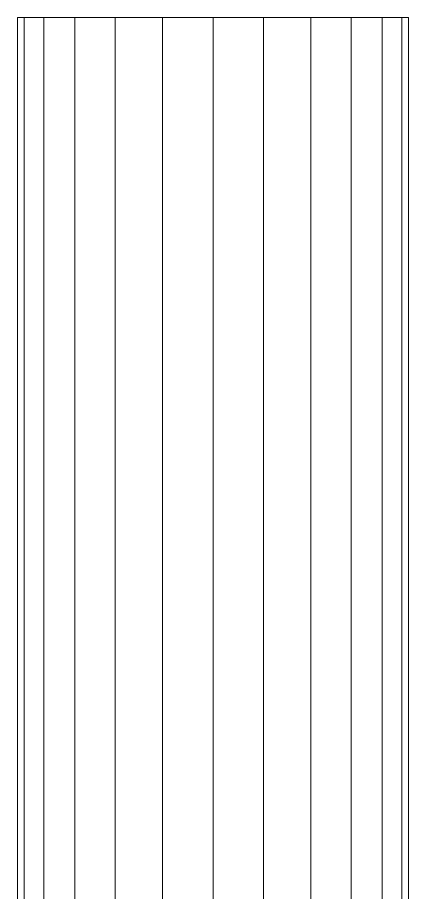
# Model space of a CAD drawing. Header units: inches. Extents: x -3325 to -59, y 5 to 733.
# Drawn here: x -2750.45 to -2748.55, y 476.75 to 481 of the extents above; entities that cross this region are included whole.
import ezdxf

# ---------------------------------------------------------------- set-up
doc = ezdxf.new("R2010")
doc.units = ezdxf.units.IN
doc.header["$MEASUREMENT"] = 0
doc.layers.add('P-PIPE', color=10, linetype='Continuous', lineweight=9)

msp = doc.modelspace()

# ---------------------------------------------------------------- linework, layer by layer
at = {"layer": 'P-PIPE', "color": 1}
msp.add_line((-2749.5, 481, 1076), (-2749.5, 472.8791, 1076), dxfattribs=at)
msp.add_line((-2749.5, 481, 1076), (-2749.5, 472.8791, 1076), dxfattribs=at)

# ---------------------------------------------------------------- meshes
mesh = msp.add_polyface(dxfattribs=at)
corners = [(-2750.45, 481, 1076), (-2750.4175, 481, 1076.2459), (-2750.3227, 481, 1076.475), (-2750.1718, 481, 1076.6718), (-2749.975, 481, 1076.8228), (-2749.7459, 481, 1076.9176), (-2749.5, 481, 1076.95), (-2749.2541, 481, 1076.9176), (-2749.025, 481, 1076.8228), (-2748.8282, 481, 1076.6718), (-2748.6773, 481, 1076.475), (-2748.5825, 481, 1076.2459), (-2748.55, 481, 1076), (-2748.5825, 481, 1075.7542), (-2748.6773, 481, 1075.525), (-2748.8282, 481, 1075.3282), (-2749.025, 481, 1075.1773), (-2749.2541, 481, 1075.0823), (-2749.5, 481, 1075.05), (-2749.7459, 481, 1075.0823), (-2749.975, 481, 1075.1773), (-2750.1718, 481, 1075.3282), (-2750.3227, 481, 1075.525), (-2750.4175, 481, 1075.7542)]
mesh.append_faces([[corners[k] for k in face] for face in [(18, 16, 17)]], dxfattribs={"vtx0": -1, "color": 1})
mesh.append_faces([[corners[k] for k in face] for face in [(9, 4, 8)]], dxfattribs={"vtx0": -1, "vtx1": -1, "color": 1})
mesh.append_faces([[corners[k] for k in face] for face in [(21, 9, 15, 16)]], dxfattribs={"vtx0": -1, "vtx1": -1, "vtx3": -1, "color": 1})
mesh.append_faces([[corners[k] for k in face] for face in [(5, 6, 4), (14, 15, 13)]], dxfattribs={"vtx1": -1, "color": 1})
mesh.append_faces([[corners[k] for k in face] for face in [(3, 4, 9, 21), (20, 21, 16, 18)]], dxfattribs={"vtx1": -1, "vtx2": -1, "vtx3": -1, "color": 1})
mesh.append_faces([[corners[k] for k in face] for face in [(23, 0, 1), (18, 19, 20)]], dxfattribs={"vtx2": -1, "color": 1})
mesh.append_faces([[corners[k] for k in face] for face in [(1, 2, 3, 23), (6, 7, 8, 4), (9, 10, 11, 15), (21, 22, 23, 3), (11, 12, 13, 15)]], dxfattribs={"vtx2": -1, "vtx3": -1, "color": 1})
mesh = msp.add_polyface(dxfattribs=at)
corners = [(-2749.5, 481, 1076.95), (-2749.7459, 481, 1076.9176), (-2749.975, 481, 1076.8228), (-2750.1718, 481, 1076.6718), (-2750.3227, 481, 1076.475), (-2750.4175, 481, 1076.2459), (-2750.45, 481, 1076), (-2750.45, 472.8791, 1076), (-2750.4175, 472.8791, 1076.2459), (-2750.3227, 472.8791, 1076.475), (-2750.1718, 472.8791, 1076.6718), (-2749.975, 472.8791, 1076.8228), (-2749.7459, 472.8791, 1076.9176), (-2749.5, 472.8791, 1076.95)]
mesh.append_faces([[corners[k] for k in face] for face in [(8, 9, 4, 5), (3, 4, 9, 10), (11, 12, 1, 2), (2, 3, 10, 11)]], dxfattribs={"vtx1": -1, "vtx3": -1, "color": 1})
mesh.append_faces([[corners[k] for k in face] for face in [(6, 7, 8, 5)]], dxfattribs={"vtx2": -1, "color": 1})
mesh.append_faces([[corners[k] for k in face] for face in [(12, 13, 0, 1)]], dxfattribs={"vtx3": -1, "color": 1})
mesh = msp.add_polyface(dxfattribs=at)
corners = [(-2750.45, 481, 1076), (-2750.4175, 481, 1075.7542), (-2750.3227, 481, 1075.525), (-2750.1718, 481, 1075.3282), (-2749.975, 481, 1075.1773), (-2749.7459, 481, 1075.0823), (-2749.5, 481, 1075.05), (-2749.5, 472.8791, 1075.05), (-2749.7459, 472.8791, 1075.0823), (-2749.975, 472.8791, 1075.1773), (-2750.1718, 472.8791, 1075.3282), (-2750.3227, 472.8791, 1075.525), (-2750.4175, 472.8791, 1075.7542), (-2750.45, 472.8791, 1076)]
mesh.append_faces([[corners[k] for k in face] for face in [(7, 8, 5, 6)]], dxfattribs={"vtx1": -1, "color": 1})
mesh.append_faces([[corners[k] for k in face] for face in [(8, 9, 4, 5), (3, 4, 9, 10), (11, 12, 1, 2), (2, 3, 10, 11)]], dxfattribs={"vtx1": -1, "vtx3": -1, "color": 1})
mesh.append_faces([[corners[k] for k in face] for face in [(12, 13, 0, 1)]], dxfattribs={"vtx3": -1, "color": 1})
mesh = msp.add_polyface(dxfattribs=at)
corners = [(-2748.55, 481, 1076), (-2748.5825, 481, 1076.2459), (-2748.6773, 481, 1076.475), (-2748.8282, 481, 1076.6718), (-2749.025, 481, 1076.8228), (-2749.2541, 481, 1076.9176), (-2749.5, 481, 1076.95), (-2749.5, 472.8791, 1076.95), (-2749.2541, 472.8791, 1076.9176), (-2749.025, 472.8791, 1076.8228), (-2748.8282, 472.8791, 1076.6718), (-2748.6773, 472.8791, 1076.475), (-2748.5825, 472.8791, 1076.2459), (-2748.55, 472.8791, 1076)]
mesh.append_faces([[corners[k] for k in face] for face in [(7, 8, 5, 6)]], dxfattribs={"vtx1": -1, "color": 1})
mesh.append_faces([[corners[k] for k in face] for face in [(8, 9, 4, 5), (3, 4, 9, 10), (11, 12, 1, 2), (2, 3, 10, 11)]], dxfattribs={"vtx1": -1, "vtx3": -1, "color": 1})
mesh.append_faces([[corners[k] for k in face] for face in [(12, 13, 0, 1)]], dxfattribs={"vtx3": -1, "color": 1})
mesh = msp.add_polyface(dxfattribs=at)
corners = [(-2749.5, 481, 1075.05), (-2749.2541, 481, 1075.0823), (-2749.025, 481, 1075.1773), (-2748.8282, 481, 1075.3282), (-2748.6773, 481, 1075.525), (-2748.5825, 481, 1075.7542), (-2748.55, 481, 1076), (-2748.55, 472.8791, 1076), (-2748.5825, 472.8791, 1075.7542), (-2748.6773, 472.8791, 1075.525), (-2748.8282, 472.8791, 1075.3282), (-2749.025, 472.8791, 1075.1773), (-2749.2541, 472.8791, 1075.0823), (-2749.5, 472.8791, 1075.05)]
mesh.append_faces([[corners[k] for k in face] for face in [(7, 8, 5, 6)]], dxfattribs={"vtx1": -1, "color": 1})
mesh.append_faces([[corners[k] for k in face] for face in [(8, 9, 4, 5), (3, 4, 9, 10), (11, 12, 1, 2), (2, 3, 10, 11)]], dxfattribs={"vtx1": -1, "vtx3": -1, "color": 1})
mesh.append_faces([[corners[k] for k in face] for face in [(12, 13, 0, 1)]], dxfattribs={"vtx3": -1, "color": 1})

doc.saveas('drawing.dxf')
